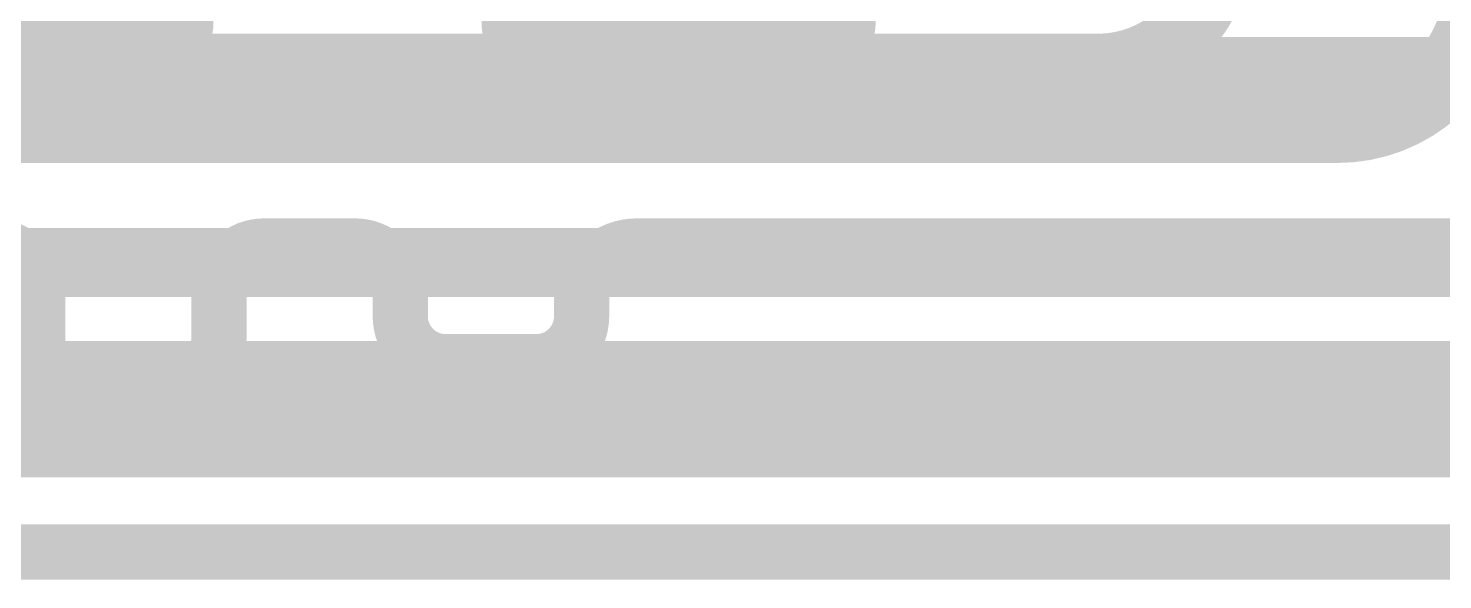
# Model space of a CAD drawing. Header units: inches. Extents: x -6 to 283, y -12 to 154.
# Drawn here: x 70.285 to 72.563, y 8.476 to 9.364 of the extents above; entities that cross this region are included whole.
import ezdxf

# ---------------------------------------------------------------- set-up
doc = ezdxf.new("R2010")
doc.units = ezdxf.units.IN
for name, color, linetype in [('Bottom Layer', 5, 'Continuous'), ('Bottom Overlay', 54, 'Continuous'), ('Bottom Paste', 16, 'Continuous'), ('Bottom Solder', 6, 'Continuous'), ('Signal L1', 76, 'Continuous'), ('Signal L2', 6, 'Continuous'), ('Top Layer', 1, 'Continuous')]:
    doc.layers.add(name, color=color, linetype=linetype)

# ---------------------------------------------------------------- blocks, each defined once
blk = doc.blocks.new('C___0402_B_287')
at = {"layer": 'Bottom Layer'}
for points in [[(-0.2413, 0.3175), (-0.2413, -0.3175), (-0.6985, -0.3175), (-0.6985, 0.3175)], [(0.6985, 0.3175), (0.6985, -0.3175), (0.2413, -0.3175), (0.2413, 0.3175)]]:
    blk.add_hatch(color=5, dxfattribs=at).paths.add_polyline_path(points)
at = {"layer": 'Bottom Paste'}
for points in [[(-0.2413, 0.3175), (-0.2413, -0.3175), (-0.6985, -0.3175), (-0.6985, 0.3175)], [(0.6985, 0.3175), (0.6985, -0.3175), (0.2413, -0.3175), (0.2413, 0.3175)]]:
    blk.add_hatch(color=16, dxfattribs=at).paths.add_polyline_path(points)
at = {"layer": 'Bottom Solder'}
for points in [[(-0.1813, 0.3775), (-0.1813, -0.3775), (-0.7585, -0.3775), (-0.7585, 0.3775)], [(0.7585, 0.3775), (0.7585, -0.3775), (0.1813, -0.3775), (0.1813, 0.3775)]]:
    blk.add_hatch(color=6, dxfattribs=at).paths.add_polyline_path(points)
at = {"layer": 'Bottom Overlay'}
for points in [[(-0.7874, -0.4064, 0.127, 0.127, 0), (-0.7874, 0.4064, 0.127, 0.127, 0)], [(-0.7874, 0.4064, 0.127, 0.127, 0), (-0.2794, 0.4064, 0.127, 0.127, 0)], [(0.2794, 0.4064, 0.127, 0.127, 0), (0.7874, 0.4064, 0.127, 0.127, 0)], [(0.7874, -0.4064, 0.127, 0.127, 0), (0.7874, 0.4064, 0.127, 0.127, 0)], [(-0.7874, -0.4064, 0.127, 0.127, 0), (-0.2794, -0.4064, 0.127, 0.127, 0)], [(0.2794, -0.4064, 0.127, 0.127, 0), (0.7874, -0.4064, 0.127, 0.127, 0)]]:
    blk.add_lwpolyline(points, format="xyseb", dxfattribs=at)
for points in [[(-0.8191, 0.4064, 0.0635, 0.0635, 1), (-0.7556, 0.4064, 0.0635, 0.0635, 1)], [(-0.8191, 0.4064, 0.0635, 0.0635, 1), (-0.7556, 0.4064, 0.0635, 0.0635, 1)], [(-0.3111, 0.4064, 0.0635, 0.0635, 1), (-0.2477, 0.4064, 0.0635, 0.0635, 1)], [(0.2477, 0.4064, 0.0635, 0.0635, 1), (0.3111, 0.4064, 0.0635, 0.0635, 1)], [(0.7556, 0.4064, 0.0635, 0.0635, 1), (0.8191, 0.4064, 0.0635, 0.0635, 1)], [(0.7556, 0.4064, 0.0635, 0.0635, 1), (0.8191, 0.4064, 0.0635, 0.0635, 1)], [(-0.8191, -0.4064, 0.0635, 0.0635, 1), (-0.7556, -0.4064, 0.0635, 0.0635, 1)], [(-0.8191, -0.4064, 0.0635, 0.0635, 1), (-0.7556, -0.4064, 0.0635, 0.0635, 1)], [(-0.3111, -0.4064, 0.0635, 0.0635, 1), (-0.2477, -0.4064, 0.0635, 0.0635, 1)], [(0.2477, -0.4064, 0.0635, 0.0635, 1), (0.3111, -0.4064, 0.0635, 0.0635, 1)], [(0.7556, -0.4064, 0.0635, 0.0635, 1), (0.8191, -0.4064, 0.0635, 0.0635, 1)], [(0.7556, -0.4064, 0.0635, 0.0635, 1), (0.8191, -0.4064, 0.0635, 0.0635, 1)]]:
    blk.add_lwpolyline(points, format="xyseb", close=True, dxfattribs=at)

msp = doc.modelspace()

# ---------------------------------------------------------------- linework, layer by layer
at = {"layer": 'Bottom Layer'}
for points in [[(72.2018, 9.4959, 0.1067, 0.1067, -0.414214), (72.0075, 9.3016, 0.1067, 0.1067, 0)], [(68.0112, 9.3016, 0.1067, 0.1067, 0), (72.0075, 9.3016, 0.1067, 0.1067, 0)], [(67.7184, 8.9841, 0.1067, 0.1067, 0), (73.4101, 8.9841, 0.1067, 0.1067, 0)], [(67.2823, 8.7002, 0.1067, 0.1067, 0), (73.1327, 8.7002, 0.1067, 0.1067, 0)]]:
    msp.add_lwpolyline(points, format="xyseb", dxfattribs=at)
msp.add_lwpolyline([(71.9809, 9.3016, 0.0533, 0.0533, 1), (72.0342, 9.3016, 0.0533, 0.0533, 1)], format="xyseb", close=True, dxfattribs=at)
msp.add_lwpolyline([(71.9809, 9.3016, 0.0533, 0.0533, 1), (72.0342, 9.3016, 0.0533, 0.0533, 1)], format="xyseb", close=True, dxfattribs=at)
at = {"layer": 'Signal L1'}
for points in [[(72.6259, 9.439, 0.1194, 0.1194, -0.414214), (72.3934, 9.2065, 0.1194, 0.1194, 0)], [(68.3433, 9.2065, 0.1194, 0.1194, 0), (72.3934, 9.2065, 0.1194, 0.1194, 0)], [(65.869, 8.8007, 0.1194, 0.1194, 0), (72.8307, 8.8007, 0.1194, 0.1194, 0)]]:
    msp.add_lwpolyline(points, format="xyseb", dxfattribs=at)
msp.add_lwpolyline([(72.3636, 9.2065, 0.0597, 0.0597, 1), (72.4233, 9.2065, 0.0597, 0.0597, 1)], format="xyseb", close=True, dxfattribs=at)
msp.add_lwpolyline([(72.3636, 9.2065, 0.0597, 0.0597, 1), (72.4233, 9.2065, 0.0597, 0.0597, 1)], format="xyseb", close=True, dxfattribs=at)
at = {"layer": 'Signal L2'}
for points in [[(70.5086, 9.2897, 0.0889, 0.0889, -0.414214), (70.3814, 9.4169, 0.0889, 0.0889, 0)], [(70.5086, 9.2897, 0.0889, 0.0889, 0), (70.5086, 9.2897, 0.0889, 0.0889, 0)], [(70.5086, 9.2897, 0.0889, 0.0889, 0), (70.7091, 9.2897, 0.0889, 0.0889, 0)], [(70.7091, 9.2897, 0.0889, 0.0889, 0), (73.0685, 9.2897, 0.0889, 0.0889, 0)], [(68.0694, 8.9976, 0.0889, 0.0889, 0), (73.0685, 8.9976, 0.0889, 0.0889, 0)], [(66.3847, 8.7002, 0.1194, 0.1194, 0), (76.2672, 8.7002, 0.1194, 0.1194, 0)]]:
    msp.add_lwpolyline(points, format="xyseb", dxfattribs=at)
for points in [[(70.4864, 9.2897, 0.0445, 0.0445, 1), (70.5308, 9.2897, 0.0445, 0.0445, 1)], [(70.4864, 9.2897, 0.0445, 0.0445, 1), (70.5308, 9.2897, 0.0445, 0.0445, 1)], [(70.4864, 9.2897, 0.0445, 0.0445, 1), (70.5308, 9.2897, 0.0445, 0.0445, 1)], [(70.4864, 9.2897, 0.0445, 0.0445, 1), (70.5308, 9.2897, 0.0445, 0.0445, 1)], [(70.6869, 9.2897, 0.0445, 0.0445, 1), (70.7313, 9.2897, 0.0445, 0.0445, 1)], [(70.6869, 9.2897, 0.0445, 0.0445, 1), (70.7313, 9.2897, 0.0445, 0.0445, 1)]]:
    msp.add_lwpolyline(points, format="xyseb", close=True, dxfattribs=at)
at = {"layer": 'Top Layer'}
for points in [[(67.9081, 9.3053, 0.0889, 0.0889, 0), (73.0865, 9.3053, 0.0889, 0.0889, 0)], [(70.2267, 9.0132, 0.0889, 0.0889, -0.414214), (70.2997, 8.9402, 0.0889, 0.0889, 0)], [(70.5918, 8.9402, 0.0889, 0.0889, -0.414214), (70.6649, 9.0132, 0.0889, 0.0889, 0)], [(70.6649, 9.0132, 0.0889, 0.0889, 0), (70.8109, 9.0132, 0.0889, 0.0889, 0)], [(70.8109, 9.0132, 0.0889, 0.0889, -0.414214), (70.8839, 8.9402, 0.0889, 0.0889, 0)], [(71.176, 8.9243, 0.0889, 0.0889, -0.414214), (71.2649, 9.0132, 0.0889, 0.0889, 0)], [(71.2649, 9.0132, 0.0889, 0.0889, 0), (71.6507, 9.0132, 0.0889, 0.0889, 0)], [(71.6507, 9.0132, 0.0889, 0.0889, 0), (73.0865, 9.0132, 0.0889, 0.0889, 0)], [(70.2997, 8.8654, 0.0889, 0.0889, 0), (70.2997, 8.9402, 0.0889, 0.0889, 0)], [(70.5918, 8.8654, 0.0889, 0.0889, 0), (70.5918, 8.9402, 0.0889, 0.0889, 0)], [(70.8839, 8.8999, 0.0889, 0.0889, 0), (70.8839, 8.9402, 0.0889, 0.0889, 0)], [(71.176, 8.8999, 0.0889, 0.0889, 0), (71.176, 8.9243, 0.0889, 0.0889, 0)], [(70.957, 8.8268, 0.0889, 0.0889, -0.414214), (70.8839, 8.8999, 0.0889, 0.0889, 0)], [(71.176, 8.8999, 0.0889, 0.0889, -0.414214), (71.103, 8.8268, 0.0889, 0.0889, 0)], [(70.3728, 8.7923, 0.0889, 0.0889, -0.414214), (70.2997, 8.8654, 0.0889, 0.0889, 0)], [(70.5918, 8.8654, 0.0889, 0.0889, -0.414214), (70.5188, 8.7923, 0.0889, 0.0889, 0)], [(70.957, 8.8268, 0.0889, 0.0889, 0), (71.103, 8.8268, 0.0889, 0.0889, 0)], [(70.3728, 8.7923, 0.0889, 0.0889, 0), (70.5188, 8.7923, 0.0889, 0.0889, 0)], [(68.4193, 8.5202, 0.0889, 0.0889, 0), (72.7709, 8.5202, 0.0889, 0.0889, 0)]]:
    msp.add_lwpolyline(points, format="xyseb", dxfattribs=at)
for points in [[(70.6426, 9.0132, 0.0445, 0.0445, 1), (70.6871, 9.0132, 0.0445, 0.0445, 1)], [(70.6426, 9.0132, 0.0445, 0.0445, 1), (70.6871, 9.0132, 0.0445, 0.0445, 1)], [(70.7887, 9.0132, 0.0445, 0.0445, 1), (70.8331, 9.0132, 0.0445, 0.0445, 1)], [(70.7887, 9.0132, 0.0445, 0.0445, 1), (70.8331, 9.0132, 0.0445, 0.0445, 1)], [(71.2427, 9.0132, 0.0445, 0.0445, 1), (71.2872, 9.0132, 0.0445, 0.0445, 1)], [(71.2427, 9.0132, 0.0445, 0.0445, 1), (71.2872, 9.0132, 0.0445, 0.0445, 1)], [(71.6285, 9.0132, 0.0445, 0.0445, 1), (71.6729, 9.0132, 0.0445, 0.0445, 1)], [(71.6285, 9.0132, 0.0445, 0.0445, 1), (71.6729, 9.0132, 0.0445, 0.0445, 1)], [(70.2775, 8.9402, 0.0445, 0.0445, 1), (70.322, 8.9402, 0.0445, 0.0445, 1)], [(70.2775, 8.9402, 0.0445, 0.0445, 1), (70.322, 8.9402, 0.0445, 0.0445, 1)], [(70.5696, 8.9402, 0.0445, 0.0445, 1), (70.6141, 8.9402, 0.0445, 0.0445, 1)], [(70.5696, 8.9402, 0.0445, 0.0445, 1), (70.6141, 8.9402, 0.0445, 0.0445, 1)], [(70.8617, 8.9402, 0.0445, 0.0445, 1), (70.9062, 8.9402, 0.0445, 0.0445, 1)], [(70.8617, 8.9402, 0.0445, 0.0445, 1), (70.9062, 8.9402, 0.0445, 0.0445, 1)], [(71.1538, 8.9243, 0.0445, 0.0445, 1), (71.1983, 8.9243, 0.0445, 0.0445, 1)], [(71.1538, 8.9243, 0.0445, 0.0445, 1), (71.1983, 8.9243, 0.0445, 0.0445, 1)], [(70.8617, 8.8999, 0.0445, 0.0445, 1), (70.9062, 8.8999, 0.0445, 0.0445, 1)], [(70.8617, 8.8999, 0.0445, 0.0445, 1), (70.9062, 8.8999, 0.0445, 0.0445, 1)], [(71.1538, 8.8999, 0.0445, 0.0445, 1), (71.1983, 8.8999, 0.0445, 0.0445, 1)], [(71.1538, 8.8999, 0.0445, 0.0445, 1), (71.1983, 8.8999, 0.0445, 0.0445, 1)], [(70.2775, 8.8654, 0.0445, 0.0445, 1), (70.322, 8.8654, 0.0445, 0.0445, 1)], [(70.2775, 8.8654, 0.0445, 0.0445, 1), (70.322, 8.8654, 0.0445, 0.0445, 1)], [(70.5696, 8.8654, 0.0445, 0.0445, 1), (70.6141, 8.8654, 0.0445, 0.0445, 1)], [(70.5696, 8.8654, 0.0445, 0.0445, 1), (70.6141, 8.8654, 0.0445, 0.0445, 1)], [(70.9347, 8.8268, 0.0445, 0.0445, 1), (70.9792, 8.8268, 0.0445, 0.0445, 1)], [(70.9347, 8.8268, 0.0445, 0.0445, 1), (70.9792, 8.8268, 0.0445, 0.0445, 1)], [(71.0808, 8.8268, 0.0445, 0.0445, 1), (71.1252, 8.8268, 0.0445, 0.0445, 1)], [(71.0808, 8.8268, 0.0445, 0.0445, 1), (71.1252, 8.8268, 0.0445, 0.0445, 1)], [(70.3505, 8.7923, 0.0445, 0.0445, 1), (70.395, 8.7923, 0.0445, 0.0445, 1)], [(70.3505, 8.7923, 0.0445, 0.0445, 1), (70.395, 8.7923, 0.0445, 0.0445, 1)], [(70.4966, 8.7923, 0.0445, 0.0445, 1), (70.541, 8.7923, 0.0445, 0.0445, 1)], [(70.4966, 8.7923, 0.0445, 0.0445, 1), (70.541, 8.7923, 0.0445, 0.0445, 1)]]:
    msp.add_lwpolyline(points, format="xyseb", close=True, dxfattribs=at)

# ---------------------------------------------------------------- block references
msp.add_blockref('C___0402_B_287', (70.7988, 9.7766))

doc.saveas('drawing.dxf')
